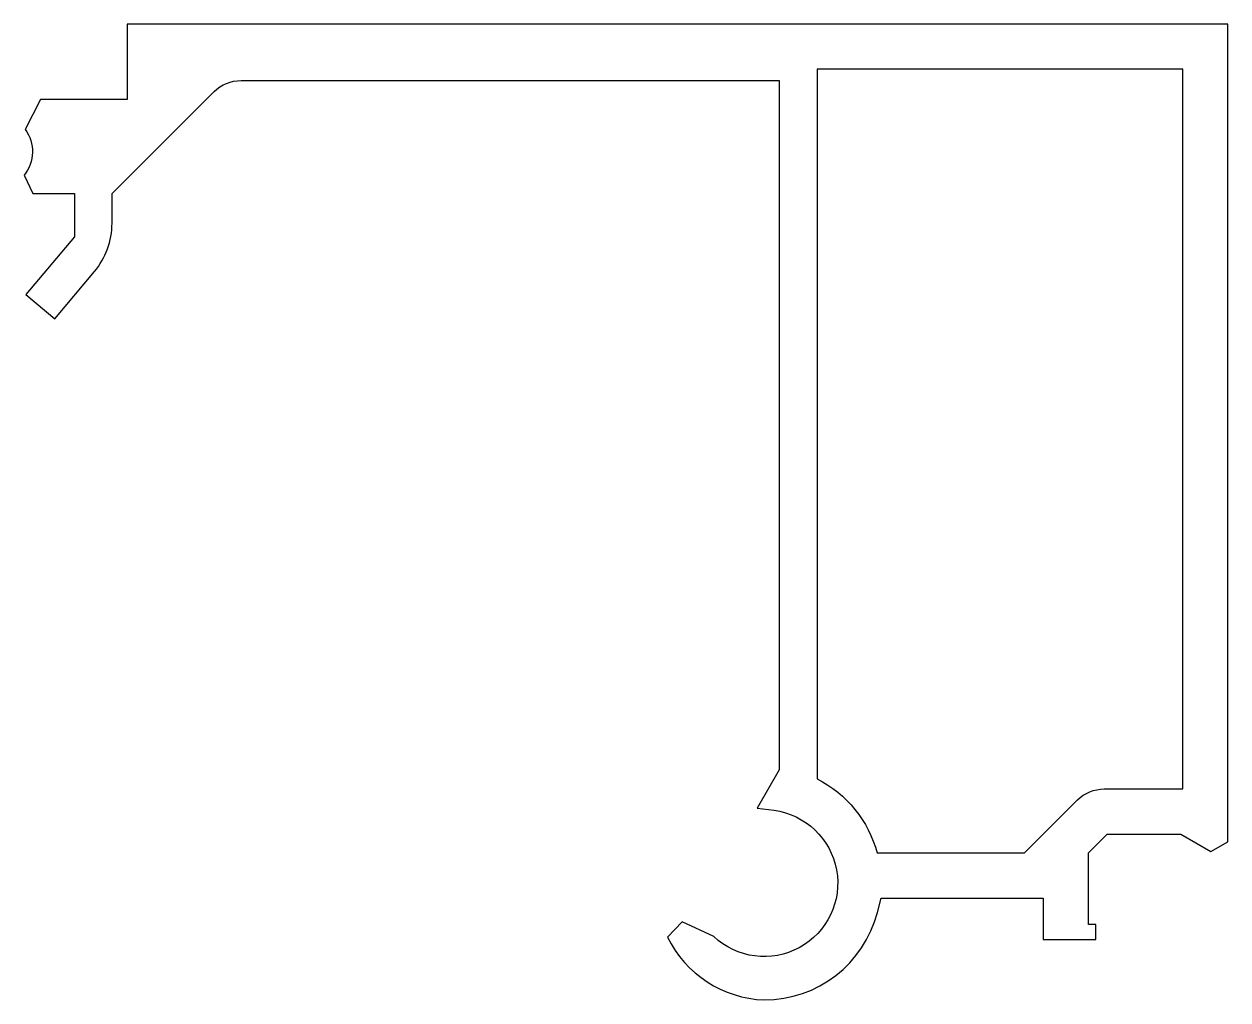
# Model space of a CAD drawing. Header units: millimetres. Extents: x -24.4 to 7.6, y 14.7 to 40.6.
import ezdxf

# ---------------------------------------------------------------- set-up
doc = ezdxf.new("R2010")
doc.units = ezdxf.units.MM

msp = doc.modelspace()

# ---------------------------------------------------------------- linework, layer by layer
for points in [[(7.579, 18.878), (7.579, 40.578), (-21.621, 40.578), (-21.621, 38.578), (-23.921, 38.578), (-24.325, 37.784, -0.339409), (-24.354, 36.566), (-24.121, 36.078), (-23.021, 36.078), (-23.021, 34.929), (-24.304, 33.4), (-23.538, 32.757), (-22.489, 34.007, 0.176327), (-22.021, 35.293), (-22.021, 36.078), (-19.314, 38.785, -0.201449), (-18.597, 39.078), (-4.321, 39.078), (-4.321, 20.781), (-4.905, 19.77), (-4.461, 19.711, -1.373176), (-6.061, 16.362), (-6.894, 16.75), (-7.29, 16.345, 0.274409), (-4.721, 14.678, 0.341999), (-1.719, 17.003), (-1.623, 17.378), (2.679, 17.378), (2.679, 16.278), (4.079, 16.278), (4.079, 16.678), (3.879, 16.678), (3.879, 18.578), (4.379, 19.078), (6.333, 19.078), (7.129, 18.618), (7.579, 18.878)], [(3.589, 19.985, -0.198912), (4.296, 20.278), (6.379, 20.278), (6.379, 39.378), (-2.821, 39.378), (-3.321, 39.378), (-3.321, 38.878), (-3.321, 20.544, -0.213458), (-1.726, 18.578), (2.182, 18.578), (3.589, 19.985)]]:
    msp.add_lwpolyline(points, format="xyb", close=True)

doc.saveas('drawing.dxf')
